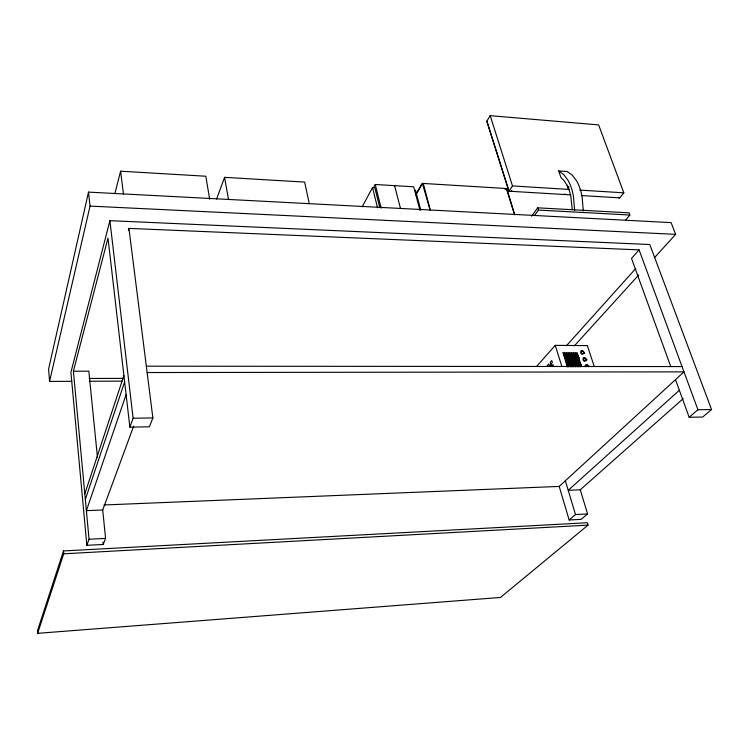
<?xml version="1.0" encoding="UTF-8"?>
<svg xmlns="http://www.w3.org/2000/svg" width="749" height="749" viewBox="0 0 749 749"><rect width="100%" height="100%" fill="white"/><g stroke="black" fill="none" stroke-linecap="round" stroke-linejoin="round"><path stroke-width="1.12" d="M654.457 257.684L675.654 234.353L671.104 222.622L88.513 192.109L48.573 369.163L49.574 381.41L71.773 381.325M49.574 381.41L90.039 206.097L88.513 192.109M114.85 193.748L120.598 171.193L205.816 176.23L209.664 199.206M675.504 379.649L689.164 417.268L702.674 417.024L711.55 409.553L649.804 244.52L109.897 220.674L70.921 372.337L86.837 545.319L103.193 544.457L105.572 538.4L102.725 509.975L133.706 426.069M86.837 545.319L89.047 539.243L73.393 371.204L107.996 238.07L129.867 427.145L149.388 426.799L152.871 417.933L128.931 228.398L639.084 249.876L697.928 409.759L689.164 417.268M128.351 230.477L128.931 228.398M63.487 550.946L37.45 630.808L37.628 633.336L500.454 597.449L588.04 525.133L587.31 522.746L63.487 550.946L63.721 553.801L37.628 633.336M84.824 493.844L123.903 375.549M85.339 499.424L124.634 381.878M126.113 394.62L86.388 510.668L102.725 509.975M581.233 365.559L568.191 352.395L565.373 360.25L571.918 366.87L577.002 352.442L581.233 365.559L580.775 366.879L566.422 352.386L564.54 357.619L573.687 366.87L577.844 355.054L575.241 352.433L570.139 366.87L566.207 362.891L569.961 352.404L580.381 362.919L579.005 366.87L564.652 352.376L563.707 354.989L575.466 366.87L578.687 357.666L573.481 352.423L568.351 366.87L567.04 365.54L562.874 352.367L577.236 366.87L579.539 360.288L571.721 352.414L567.04 365.54M129.867 427.145L133.116 418.232L109.897 220.674M216.573 199.075L224.578 177.344L304.628 182.082L309.309 203.784M421.612 184.329L422.708 183.411L506.155 188.505L507.054 189.488L514.75 214.794M362.244 206.799L372.515 187.522L374.8 187.653L379.771 207.557M373.601 187.587L375.249 184.497L413.654 186.791L419.955 210.235M579.454 362.675L579.726 364.248L581.608 364.857M577.207 355.7L577.797 357.535M416.313 193.392L421.706 184.16M415.873 194.927L421.837 184.722A2.687 1.123 -85.8 0 1 422.605 184.151L430.048 210.01M570.85 194.909L508.889 191.192L486.831 121.141L490.192 115.664L598.629 124.905L623.823 192.821L619.732 197.858L581.233 195.545M565.476 194.365L563.857 194.44M490.192 115.664L512.494 185.921L509.048 191.182L486.831 121.141M531.593 216.208L537.707 207.819L629.057 212.847L629.862 215.029L625.565 220.159M534.355 215.646L538.437 210.066L537.707 207.819M505.032 189.225L506.155 188.505M639.084 249.876L631.519 258.461L670.814 366.72M536.733 366.327L555.243 345.355L587.375 345.607L594.266 366.579M547.21 365.643L548.717 363.967L549.335 365.971L552.369 362.6L551.741 360.587L550.225 362.282L551.47 366.308L552.996 364.623L553.623 366.645M566.506 345.663L635.789 268.498M574.399 345.823L638.766 274.958M567.676 366.907L577.919 355.831M103.98 504.976L559.203 486.419L683.987 371.869L147.132 372.534M679.362 390.266L568.229 490.314L580.241 489.809L683.172 398.655M559.203 486.419L569.156 519.984L575.504 514.554L587.6 513.936L580.241 489.809M587.6 513.936L581.168 519.347L569.156 519.984M567.283 185.321L567.293 186.464L568.856 186.866M565.364 194.422L564.297 194.356M579.351 357.882L578.181 357.741M63.721 553.801L588.04 525.133M89.047 539.243L105.572 538.4M568.744 187.259L567.639 187.784L568.753 188.879M133.116 418.232L152.871 417.933M697.928 409.759L711.55 409.553M89.122 378.47L123.061 378.367M89.3 381.25L122.012 381.129M73.393 371.204L88.831 371.186L97.445 457.208M146.336 366.195L682.03 366.561M90.039 206.097L675.654 234.353M538.437 210.066L629.862 215.029M512.494 185.921L569.231 189.441M579.679 190.087L623.823 192.821M572.255 209.664L570.869 196.491A40.53 20.991 -84.9 0 0 566.937 185.078L564.156 180.743L560.935 177.466L558.688 170.931L567.19 171.502L572.18 175.079L576.449 180.621A45.389 23.781 -84.8 0 1 582.095 196.762L583.293 210.946M618.655 197.783L619.732 197.858M506.305 189.057L506.024 188.954A2.612 1.255 -84.8 0 0 505.416 189.207M422.708 183.411L423.513 184.413L430.394 210.385M511.37 190.527L511.913 190.826M558.688 170.931L563.632 174.498L567.864 180.06A45.52 23.565 -84.9 0 1 573.453 196.247L574.642 210.469M589.07 366.439C588.677 364.473 584.557 363.855 585.044 366.439M585.662 366.757C584.557 364.491 588.658 364.772 588.574 366.757M506.727 189.731L513.898 212.576M555.243 345.355L561.9 366.57M565.364 480.764L575.504 514.554M415.405 190.04L420.769 209.992M394.573 185.649L400.397 208.11M375.249 184.497L381.185 208.222M372.515 187.522L377.533 207.735M514.245 213.662L514.366 214.663M224.578 177.344L228.408 199.047M120.598 171.193L123.482 194.178M102.959 542.145L103.193 544.457M586.289 359.773C582.619 363.302 583.134 354.68 586.289 359.773M586.86 359.894C581.561 365.334 582.02 352.311 586.86 359.894M584.005 352.77C580.335 356.271 580.868 347.705 584.005 352.77M584.501 352.873C579.202 358.265 579.679 345.336 584.501 352.873"/></g></svg>
